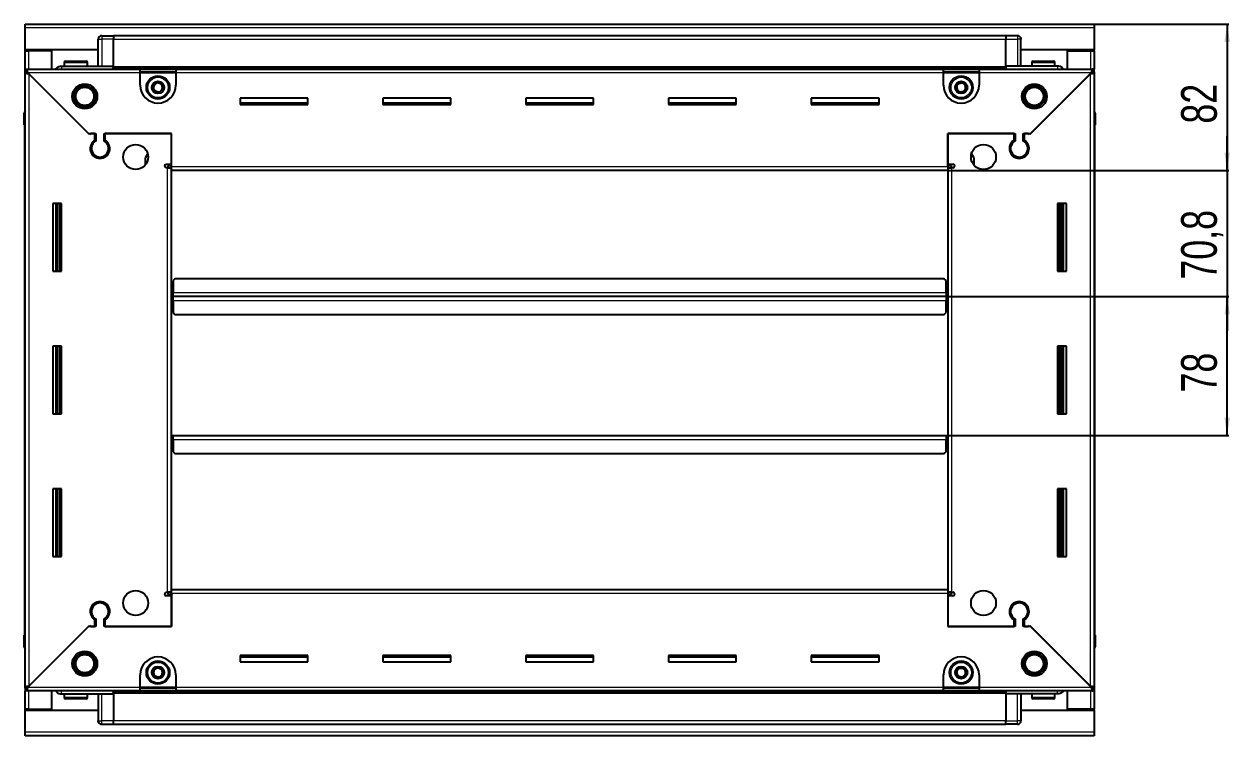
# Model space of a CAD drawing. Header units: millimetres. Extents: x 899 to 4126, y -416 to 1819.
# Drawn here: x 3451 to 4126, y 1294 to 1693 of the extents above; entities that cross this region are included whole.
import ezdxf

# ---------------------------------------------------------------- set-up
doc = ezdxf.new("R2010")
doc.units = ezdxf.units.MM
doc.layers.add('FORMAT', color=7, linetype='Continuous')
doc.styles.add('SLDTEXTSTYLE0', font='TXT', dxfattribs={"width": 0.75})
doc.dimstyles.new('SLDDIMSTYLE0', dxfattribs={"dimtxt": 20, "dimasz": 10, "dimexe": 0, "dimexo": 0.0625, "dimgap": 5, "dimtad": 2, "dimdec": 1, "dimrnd": 1e-09, "dimzin": 12, "dimdsep": 46, "dimtxsty": 'SLDTEXTSTYLE0', "dimsah": 1, "dimcen": 0.09, "dimadec": 0, "dimazin": 3, "dimtfac": 1, "dimtofl": 0, "dimtmove": 0, "dimatfit": 3, "dimfxl": 0, "dimfrac": 2, "dimtolj": 1, "dimtzin": 12, "dimarcsym": 0})
doc.dimstyles.new('SLDDIMSTYLE1', dxfattribs={"dimtxt": 20, "dimasz": 10, "dimexe": 0, "dimexo": 0.0625, "dimgap": 5, "dimtad": 2, "dimdec": 1, "dimrnd": 1e-09, "dimzin": 12, "dimdsep": 46, "dimtxsty": 'SLDTEXTSTYLE0', "dimsah": 1, "dimcen": 0.09, "dimadec": 0, "dimazin": 3, "dimtfac": 1, "dimtmove": 0, "dimatfit": 0, "dimfxl": 0, "dimfrac": 2, "dimtolj": 1, "dimtzin": 12, "dimarcsym": 0})

# ---------------------------------------------------------------- blocks, each defined once
blk = doc.blocks.new('_D_5')
at = {"layer": 'FORMAT'}
for p, q in [((4050.17, 1693.43), (4125.66, 1693.43)), ((4124.66, 1693.43), (4124.66, 1611.43)), ((3968.17, 1611.43), (4125.66, 1611.43))]:
    blk.add_line(p, q, dxfattribs=at)
for points in [[(4124.66, 1693.43), (4123.12, 1683.43), (4126.2, 1683.43)], [(4124.66, 1611.43), (4126.2, 1621.43), (4123.12, 1621.43)]]:
    blk.add_solid(points, dxfattribs=at)
at = {"layer": 'FORMAT', "insert": (4098.88, 1637.66), "char_height": 20, "attachment_point": 1, "rotation": 90, "style": 'SLDTEXTSTYLE0'}
blk.add_mtext('82', dxfattribs=at)
blk = doc.blocks.new('_D_6')
at = {"layer": 'FORMAT'}
for p, q in [((4124.66, 1611.43), (4124.66, 1630.66)), ((3968.17, 1611.43), (4125.66, 1611.43)), ((4124.66, 1611.43), (4124.66, 1540.68)), ((3967.17, 1540.68), (4125.66, 1540.68)), ((4124.66, 1540.68), (4124.66, 1521.45))]:
    blk.add_line(p, q, dxfattribs=at)
for points in [[(4124.66, 1611.43), (4126.2, 1621.43), (4123.12, 1621.43)], [(4124.66, 1540.68), (4123.12, 1530.68), (4126.2, 1530.68)]]:
    blk.add_solid(points, dxfattribs=at)
at = {"layer": 'FORMAT', "insert": (4098.88, 1550.2), "char_height": 20, "attachment_point": 1, "rotation": 90, "style": 'SLDTEXTSTYLE0'}
blk.add_mtext('70,8', dxfattribs=at)
blk = doc.blocks.new('_D_7')
at = {"layer": 'FORMAT'}
for p, q in [((3967.17, 1540.68), (4125.66, 1540.68)), ((4124.66, 1462.73), (4124.66, 1540.68)), ((3967.17, 1462.73), (4125.66, 1462.73))]:
    blk.add_line(p, q, dxfattribs=at)
for points in [[(4124.66, 1540.68), (4123.12, 1530.68), (4126.2, 1530.68)], [(4124.66, 1462.73), (4126.2, 1472.73), (4123.12, 1472.73)]]:
    blk.add_solid(points, dxfattribs=at)
at = {"layer": 'FORMAT', "insert": (4098.88, 1486.93), "char_height": 20, "attachment_point": 1, "rotation": 90, "style": 'SLDTEXTSTYLE0'}
blk.add_mtext('78', dxfattribs=at)

msp = doc.modelspace()

# ---------------------------------------------------------------- linework, layer by layer
at = {"color": 7, "linetype": 'Continuous', "lineweight": 25}
for p, q in [((3451.16, 1693.43), (4050.16, 1693.43)), ((3451.16, 1691.33), (3451.16, 1693.43)), ((3451.16, 1678.93), (3451.16, 1691.33)), ((4050.16, 1693.43), (4050.16, 1691.33)), ((4050.16, 1691.33), (4050.16, 1678.93)), ((3492.16, 1669.93), (3492.16, 1684.93)), ((3492.84, 1686.43), (3492.84, 1686.43)), ((3494.16, 1686.93), (3500.66, 1686.93)), ((3494.16, 1686.93), (3500.66, 1686.93)), ((3500.66, 1686.93), (3500.66, 1686.93)), ((3500.66, 1686.93), (3500.66, 1686.93)), ((3500.66, 1686.93), (3500.66, 1684.93)), ((4000.66, 1686.78), (3500.66, 1686.78)), ((3500.66, 1669.93), (3500.66, 1684.93)), ((4000.66, 1686.93), (4000.66, 1686.93)), ((4007.16, 1686.93), (4000.66, 1686.93)), ((4007.16, 1686.93), (4000.66, 1686.93)), ((4000.66, 1686.93), (4000.66, 1684.93)), ((4000.66, 1669.93), (4000.66, 1684.93)), ((4009.16, 1684.93), (4009.16, 1684.93)), ((4009.16, 1669.93), (4009.16, 1684.93)), ((3492.16, 1678.93), (3451.16, 1678.93)), ((3451.16, 1678.43), (3451.16, 1678.93)), ((3451.16, 1668.18), (3451.16, 1678.43)), ((3451.16, 1678.43), (3453.26, 1678.43)), ((3452.66, 1678.43), (3452.66, 1678.93)), ((3466.16, 1678.43), (3453.26, 1678.43)), ((3466.16, 1668.18), (3466.16, 1678.43)), ((4050.16, 1678.93), (4009.16, 1678.93)), ((4035.16, 1668.18), (4035.16, 1678.43)), ((4035.16, 1678.43), (4048.06, 1678.43)), ((4048.06, 1678.43), (4050.16, 1678.43)), ((4048.66, 1678.43), (4048.66, 1678.93)), ((4050.16, 1678.43), (4050.16, 1678.93)), ((4050.16, 1678.43), (4050.16, 1668.18)), ((3471.66, 1669.93), (3500.66, 1669.93)), ((3473.16, 1671.83), (3473.16, 1669.93)), ((3473.96, 1672.63), (3485.36, 1672.63)), ((3486.16, 1669.93), (3486.16, 1671.83)), ((3500.58, 1668.18), (3500.66, 1669.9)), ((3500.66, 1669.93), (3500.66, 1669.43)), ((3500.66, 1668.78), (4000.66, 1668.78)), ((4000.66, 1669.93), (4000.66, 1669.43)), ((4029.66, 1669.93), (4000.66, 1669.93)), ((4000.66, 1669.9), (4000.73, 1668.18)), ((4015.16, 1671.83), (4015.16, 1669.93)), ((4015.96, 1672.63), (4027.36, 1672.63)), ((4028.16, 1669.93), (4028.16, 1671.83)), ((3451.16, 1666.68), (3451.16, 1668.18)), ((3451.16, 1668.18), (3452.16, 1668.18)), ((3451.16, 1666.18), (3451.16, 1666.68)), ((3451.16, 1666.68), (3452.16, 1666.68)), ((3451.16, 1321.68), (3451.16, 1666.18)), ((3452.66, 1666.18), (3451.16, 1666.18)), ((3452.16, 1666.68), (3452.16, 1668.18)), ((3452.16, 1668.18), (3515.66, 1668.18)), ((3452.76, 1666.08), (3486.66, 1632.18)), ((3487.36, 1631.48), (3453.26, 1665.58)), ((3515.66, 1666.08), (3515.66, 1668.18)), ((3515.66, 1668.18), (3535.66, 1668.18)), ((3515.66, 1666.68), (3535.66, 1666.68)), ((3515.66, 1659.18), (3515.66, 1666.08)), ((3535.66, 1668.18), (3535.66, 1666.08)), ((3535.66, 1668.18), (3965.66, 1668.18)), ((3535.66, 1666.08), (3535.66, 1659.18)), ((3965.66, 1666.08), (3965.66, 1668.18)), ((3965.66, 1668.18), (3985.66, 1668.18)), ((3965.66, 1666.68), (3985.66, 1666.68)), ((3965.66, 1659.18), (3965.66, 1666.08)), ((3985.66, 1668.18), (4049.16, 1668.18)), ((3985.66, 1668.18), (3985.66, 1666.08)), ((3985.66, 1666.08), (3985.66, 1659.18)), ((4048.06, 1665.58), (4013.96, 1631.48)), ((4014.66, 1632.18), (4048.56, 1666.08)), ((4048.66, 1666.18), (4050.16, 1666.18)), ((4049.16, 1666.68), (4049.16, 1668.18)), ((4049.16, 1668.18), (4050.16, 1668.18)), ((4049.16, 1666.68), (4050.16, 1666.68)), ((4050.16, 1666.68), (4050.16, 1668.18)), ((4050.16, 1666.68), (4050.16, 1666.18)), ((4050.16, 1666.18), (4050.16, 1321.68)), ((3609.66, 1651.93), (3571.66, 1651.93)), ((3571.66, 1651.93), (3571.66, 1648.43)), ((3609.66, 1649.18), (3571.66, 1649.18)), ((3571.66, 1648.43), (3609.66, 1648.43)), ((3609.66, 1648.43), (3609.66, 1651.93)), ((3689.66, 1651.93), (3651.66, 1651.93)), ((3651.66, 1651.93), (3651.66, 1648.43)), ((3689.66, 1649.18), (3651.66, 1649.18)), ((3651.66, 1648.43), (3689.66, 1648.43)), ((3689.66, 1648.43), (3689.66, 1651.93)), ((3769.66, 1651.93), (3731.66, 1651.93)), ((3731.66, 1651.93), (3731.66, 1648.43)), ((3769.66, 1649.18), (3731.66, 1649.18)), ((3731.66, 1648.43), (3769.66, 1648.43)), ((3769.66, 1648.43), (3769.66, 1651.93)), ((3849.66, 1651.93), (3811.66, 1651.93)), ((3811.66, 1651.93), (3811.66, 1648.43)), ((3849.66, 1649.18), (3811.66, 1649.18)), ((3811.66, 1648.43), (3849.66, 1648.43)), ((3849.66, 1648.43), (3849.66, 1651.93)), ((3929.66, 1651.93), (3891.66, 1651.93)), ((3891.66, 1651.93), (3891.66, 1648.43)), ((3929.66, 1649.18), (3891.66, 1649.18)), ((3891.66, 1648.43), (3929.66, 1648.43)), ((3929.66, 1648.43), (3929.66, 1651.93)), ((3450.66, 1643.43), (3450.66, 1636.93)), ((3450.66, 1636.93), (3450.66, 1643.43)), ((4050.16, 1644.76), (4050.16, 1644.76)), ((4050.66, 1643.43), (4050.66, 1636.93)), ((4050.66, 1636.93), (4050.66, 1643.43)), ((3450.66, 1636.93), (3450.66, 1636.93)), ((3451.16, 1636.93), (3450.66, 1636.93)), ((3450.81, 1636.93), (3450.81, 1350.93)), ((4050.16, 1636.93), (4050.66, 1636.93)), ((4050.51, 1350.93), (4050.51, 1636.93)), ((4050.66, 1636.93), (4050.66, 1636.93)), ((4050.66, 1636.93), (4050.66, 1636.93)), ((3486.66, 1632.18), (3490.86, 1632.18)), ((3488.06, 1632.18), (3487.36, 1631.48)), ((3490.16, 1632.18), (3488.06, 1632.18)), ((3490.16, 1632.18), (3490.16, 1628.29)), ((3490.86, 1632.18), (3490.86, 1627.9)), ((3495.46, 1632.18), (3533.16, 1632.18)), ((3495.46, 1627.9), (3495.46, 1632.18)), ((3496.16, 1628.29), (3496.16, 1632.18)), ((3533.16, 1632.18), (3496.16, 1632.18)), ((3533.16, 1613.53), (3533.16, 1632.18)), ((3533.16, 1614.93), (3533.16, 1632.18)), ((3968.16, 1632.18), (4005.86, 1632.18)), ((3968.16, 1613.53), (3968.16, 1632.18)), ((3968.16, 1632.18), (3968.16, 1614.93)), ((4005.16, 1632.18), (3968.16, 1632.18)), ((4005.16, 1632.18), (4005.16, 1628.29)), ((4005.86, 1632.18), (4005.86, 1627.9)), ((4010.46, 1632.18), (4014.66, 1632.18)), ((4010.46, 1627.9), (4010.46, 1632.18)), ((4013.26, 1632.18), (4011.16, 1632.18)), ((4011.16, 1628.29), (4011.16, 1632.18)), ((4013.96, 1631.48), (4013.26, 1632.18)), ((3491.16, 1619.32), (3491.16, 1618.56)), ((3519.9, 1620.83), (3518.66, 1618.68)), ((3518.66, 1614.6), (3518.66, 1618.68)), ((3530.31, 1614.93), (3533.16, 1614.93)), ((3968.16, 1614.93), (3971.01, 1614.93)), ((3982.66, 1618.68), (3981.42, 1620.83)), ((3982.66, 1618.68), (3982.66, 1614.6)), ((4010.16, 1619.32), (4010.16, 1618.56)), ((3531.06, 1612.93), (3530.31, 1612.93)), ((3531.06, 1612.93), (3533.16, 1612.93)), ((3533.16, 1613.93), (3531.16, 1613.93)), ((3531.16, 1613.93), (3531.16, 1612.93)), ((3533.16, 1611.43), (3533.16, 1613.53)), ((3968.16, 1611.43), (3533.16, 1611.43)), ((3533.16, 1376.43), (3533.16, 1611.43)), ((3970.16, 1613.93), (3968.16, 1613.93)), ((3968.16, 1613.53), (3968.16, 1611.43)), ((3968.16, 1612.93), (3970.26, 1612.93)), ((3968.16, 1611.43), (3968.16, 1376.43)), ((3970.16, 1612.93), (3970.16, 1613.93)), ((3971.01, 1612.93), (3970.26, 1612.93)), ((3471.66, 1592.93), (3466.66, 1592.93)), ((3466.66, 1592.93), (3466.66, 1554.93)), ((3468.81, 1554.93), (3468.81, 1592.93)), ((3470.6, 1554.93), (3470.6, 1592.93)), ((3470.64, 1554.93), (3470.64, 1592.93)), ((3471.66, 1554.93), (3471.66, 1592.93)), ((4029.66, 1592.93), (4029.66, 1554.93)), ((4034.66, 1592.93), (4029.66, 1592.93)), ((4030.68, 1592.93), (4030.68, 1554.93)), ((4030.72, 1592.93), (4030.72, 1554.93)), ((4032.51, 1592.93), (4032.51, 1554.93)), ((4034.66, 1554.93), (4034.66, 1592.93)), ((3466.66, 1554.93), (3471.66, 1554.93)), ((4029.66, 1554.93), (4034.66, 1554.93)), ((3535.16, 1550.68), (3534.16, 1549.68)), ((3534.16, 1549.68), (3534.16, 1542.78)), ((3966.16, 1550.68), (3535.16, 1550.68)), ((3967.16, 1549.68), (3966.16, 1550.68)), ((3967.16, 1542.78), (3967.16, 1549.68)), ((3533.91, 1540.68), (3533.16, 1540.68)), ((3534.16, 1543.53), (3533.91, 1543.53)), ((3533.91, 1543.53), (3533.91, 1540.68)), ((3533.91, 1540.68), (3533.91, 1537.83)), ((3534.16, 1540.68), (3534.16, 1542.78)), ((3967.16, 1540.68), (3534.16, 1540.68)), ((3534.16, 1538.58), (3534.16, 1540.68)), ((3967.41, 1543.53), (3967.16, 1543.53)), ((3967.16, 1542.78), (3967.16, 1540.68)), ((3967.16, 1540.68), (3967.16, 1538.58)), ((3967.41, 1540.68), (3967.41, 1543.53)), ((3968.16, 1540.68), (3967.41, 1540.68)), ((3967.41, 1537.83), (3967.41, 1540.68)), ((3533.91, 1537.83), (3534.16, 1537.83)), ((3534.16, 1538.58), (3534.16, 1531.68)), ((3967.16, 1531.68), (3967.16, 1538.58)), ((3967.16, 1537.83), (3967.41, 1537.83)), ((3534.16, 1531.68), (3535.16, 1530.68)), ((3535.16, 1530.68), (3966.16, 1530.68)), ((3966.16, 1530.68), (3967.16, 1531.68)), ((3471.66, 1512.93), (3466.66, 1512.93)), ((3466.66, 1512.93), (3466.66, 1474.93)), ((3468.81, 1474.93), (3468.81, 1512.93)), ((3470.6, 1474.93), (3470.6, 1512.93)), ((3470.64, 1474.93), (3470.64, 1512.93)), ((3471.66, 1474.93), (3471.66, 1512.93)), ((4029.66, 1512.93), (4029.66, 1474.93)), ((4034.66, 1512.93), (4029.66, 1512.93)), ((4030.68, 1512.93), (4030.68, 1474.93)), ((4030.72, 1512.93), (4030.72, 1474.93)), ((4032.51, 1512.93), (4032.51, 1474.93)), ((4034.66, 1474.93), (4034.66, 1512.93)), ((3466.66, 1474.93), (3471.66, 1474.93)), ((4029.66, 1474.93), (4034.66, 1474.93)), ((3533.16, 1462.73), (3533.91, 1462.73)), ((3533.91, 1462.73), (3533.91, 1459.88)), ((3533.91, 1459.88), (3534.16, 1459.88)), ((3534.16, 1462.73), (3967.16, 1462.73)), ((3534.16, 1460.63), (3534.16, 1462.73)), ((3534.16, 1460.63), (3534.16, 1453.73)), ((3967.16, 1462.73), (3967.16, 1460.63)), ((3967.16, 1453.73), (3967.16, 1460.63)), ((3967.16, 1459.88), (3967.41, 1459.88)), ((3967.41, 1459.88), (3967.41, 1462.73)), ((3967.41, 1462.73), (3968.16, 1462.73)), ((3534.16, 1453.73), (3535.16, 1452.73)), ((3535.16, 1452.73), (3966.16, 1452.73)), ((3966.16, 1452.73), (3967.16, 1453.73)), ((3471.66, 1432.93), (3466.66, 1432.93)), ((3466.66, 1432.93), (3466.66, 1394.93)), ((3468.81, 1394.93), (3468.81, 1432.93)), ((3470.6, 1394.93), (3470.6, 1432.93)), ((3470.64, 1394.93), (3470.64, 1432.93)), ((3471.66, 1394.93), (3471.66, 1432.93)), ((4029.66, 1432.93), (4029.66, 1394.93)), ((4034.66, 1432.93), (4029.66, 1432.93)), ((4030.68, 1432.93), (4030.68, 1394.93)), ((4030.72, 1432.93), (4030.72, 1394.93)), ((4032.51, 1432.93), (4032.51, 1394.93)), ((4034.66, 1394.93), (4034.66, 1432.93)), ((3466.66, 1394.93), (3471.66, 1394.93)), ((4029.66, 1394.93), (4034.66, 1394.93)), ((3530.31, 1374.93), (3531.06, 1374.93)), ((3533.16, 1372.93), (3530.31, 1372.93)), ((3533.16, 1374.93), (3531.06, 1374.93)), ((3531.16, 1374.93), (3531.16, 1373.93)), ((3531.16, 1373.93), (3533.16, 1373.93)), ((3533.16, 1374.33), (3533.16, 1376.43)), ((3533.16, 1376.43), (3968.16, 1376.43)), ((3533.16, 1374.33), (3533.16, 1355.68)), ((3533.16, 1355.68), (3533.16, 1372.93)), ((3968.16, 1376.43), (3968.16, 1374.33)), ((3970.26, 1374.93), (3968.16, 1374.93)), ((3968.16, 1374.33), (3968.16, 1355.68)), ((3968.16, 1373.93), (3970.16, 1373.93)), ((3968.16, 1372.93), (3968.16, 1355.68)), ((3971.01, 1372.93), (3968.16, 1372.93)), ((3970.16, 1373.93), (3970.16, 1374.93)), ((3970.26, 1374.93), (3971.01, 1374.93)), ((3491.16, 1369.31), (3491.16, 1368.55)), ((4010.16, 1369.31), (4010.16, 1368.55)), ((3490.16, 1359.57), (3490.16, 1355.68)), ((3490.86, 1359.97), (3490.86, 1355.68)), ((3495.46, 1355.68), (3495.46, 1359.97)), ((3496.16, 1355.68), (3496.16, 1359.57)), ((4005.16, 1359.57), (4005.16, 1355.68)), ((4005.86, 1359.97), (4005.86, 1355.68)), ((4010.46, 1355.68), (4010.46, 1359.97)), ((4011.16, 1355.68), (4011.16, 1359.57)), ((3486.66, 1355.68), (3452.76, 1321.78)), ((3453.26, 1322.28), (3487.36, 1356.38)), ((3490.86, 1355.68), (3486.66, 1355.68)), ((3487.36, 1356.38), (3488.06, 1355.68)), ((3488.06, 1355.68), (3490.16, 1355.68)), ((3533.16, 1355.68), (3495.46, 1355.68)), ((3496.16, 1355.68), (3533.16, 1355.68)), ((4005.86, 1355.68), (3968.16, 1355.68)), ((3968.16, 1355.68), (4005.16, 1355.68)), ((4014.66, 1355.68), (4010.46, 1355.68)), ((4011.16, 1355.68), (4013.26, 1355.68)), ((4013.26, 1355.68), (4013.96, 1356.38)), ((4013.96, 1356.38), (4048.06, 1322.28)), ((4048.56, 1321.78), (4014.66, 1355.68)), ((3450.66, 1344.43), (3450.66, 1350.93)), ((3450.66, 1350.93), (3450.66, 1350.93)), ((3450.66, 1350.93), (3450.66, 1350.93)), ((3450.66, 1350.93), (3450.66, 1344.43)), ((3451.16, 1350.93), (3450.66, 1350.93)), ((4050.16, 1350.93), (4050.66, 1350.93)), ((4050.66, 1350.93), (4050.66, 1350.93)), ((4050.66, 1344.43), (4050.66, 1350.93)), ((4050.66, 1350.93), (4050.66, 1344.43)), ((3451.16, 1343.11), (3451.16, 1343.11)), ((3609.66, 1339.43), (3571.66, 1339.43)), ((3571.66, 1339.43), (3571.66, 1335.93)), ((3571.66, 1338.68), (3609.66, 1338.68)), ((3609.66, 1335.93), (3609.66, 1339.43)), ((3689.66, 1339.43), (3651.66, 1339.43)), ((3651.66, 1339.43), (3651.66, 1335.93)), ((3651.66, 1338.68), (3689.66, 1338.68)), ((3689.66, 1335.93), (3689.66, 1339.43)), ((3769.66, 1339.43), (3731.66, 1339.43)), ((3731.66, 1339.43), (3731.66, 1335.93)), ((3731.66, 1338.68), (3769.66, 1338.68)), ((3769.66, 1335.93), (3769.66, 1339.43)), ((3849.66, 1339.43), (3811.66, 1339.43)), ((3811.66, 1339.43), (3811.66, 1335.93)), ((3811.66, 1338.68), (3849.66, 1338.68)), ((3849.66, 1335.93), (3849.66, 1339.43)), ((3929.66, 1339.43), (3891.66, 1339.43)), ((3891.66, 1339.43), (3891.66, 1335.93)), ((3891.66, 1338.68), (3929.66, 1338.68)), ((3929.66, 1335.93), (3929.66, 1339.43)), ((3571.66, 1335.93), (3609.66, 1335.93)), ((3651.66, 1335.93), (3689.66, 1335.93)), ((3731.66, 1335.93), (3769.66, 1335.93)), ((3811.66, 1335.93), (3849.66, 1335.93)), ((3891.66, 1335.93), (3929.66, 1335.93)), ((3515.66, 1321.78), (3515.66, 1328.68)), ((3535.66, 1328.68), (3535.66, 1321.78)), ((3965.66, 1321.78), (3965.66, 1328.68)), ((3985.66, 1328.68), (3985.66, 1321.78)), ((3451.16, 1321.18), (3451.16, 1321.68)), ((3452.66, 1321.68), (3451.16, 1321.68)), ((3451.16, 1321.18), (3451.16, 1319.68)), ((3452.16, 1321.18), (3451.16, 1321.18)), ((3451.16, 1309.43), (3451.16, 1319.68)), ((3452.16, 1319.68), (3451.16, 1319.68)), ((3452.16, 1321.18), (3452.16, 1319.68)), ((3515.66, 1319.68), (3452.16, 1319.68)), ((3466.16, 1309.43), (3466.16, 1319.68)), ((3471.66, 1317.93), (3500.66, 1317.93)), ((3473.16, 1317.93), (3473.16, 1316.03)), ((3486.16, 1316.03), (3486.16, 1317.93)), ((3492.16, 1317.93), (3492.16, 1302.93)), ((3500.66, 1317.97), (3500.58, 1319.68)), ((4000.66, 1319.08), (3500.66, 1319.08)), ((3500.66, 1317.93), (3500.66, 1318.43)), ((3500.66, 1317.93), (3500.66, 1302.93)), ((3515.66, 1319.68), (3515.66, 1321.78)), ((3535.66, 1321.18), (3515.66, 1321.18)), ((3535.66, 1319.68), (3515.66, 1319.68)), ((3535.66, 1321.78), (3535.66, 1319.68)), ((3965.66, 1319.68), (3535.66, 1319.68)), ((3965.66, 1319.68), (3965.66, 1321.78)), ((3985.66, 1321.18), (3965.66, 1321.18)), ((3985.66, 1319.68), (3965.66, 1319.68)), ((3985.66, 1321.78), (3985.66, 1319.68)), ((4049.16, 1319.68), (3985.66, 1319.68)), ((4000.73, 1319.68), (4000.66, 1317.97)), ((4000.66, 1317.93), (4000.66, 1318.43)), ((4029.66, 1317.93), (4000.66, 1317.93)), ((4000.66, 1317.93), (4000.66, 1302.93)), ((4009.16, 1317.93), (4009.16, 1302.93)), ((4015.16, 1317.93), (4015.16, 1316.03)), ((4028.16, 1316.03), (4028.16, 1317.93)), ((4035.16, 1309.43), (4035.16, 1319.68)), ((4048.66, 1321.68), (4050.16, 1321.68)), ((4049.16, 1321.18), (4049.16, 1319.68)), ((4050.16, 1321.18), (4049.16, 1321.18)), ((4050.16, 1319.68), (4049.16, 1319.68)), ((4050.16, 1321.68), (4050.16, 1321.18)), ((4050.16, 1321.18), (4050.16, 1319.68)), ((4050.16, 1319.68), (4050.16, 1309.43)), ((3477.73, 1315.23), (3473.96, 1315.23)), ((3485.36, 1315.23), (3477.73, 1315.23)), ((4022.95, 1315.23), (4015.96, 1315.23)), ((4027.36, 1315.23), (4022.95, 1315.23)), ((3453.26, 1309.43), (3451.16, 1309.43)), ((3451.16, 1308.93), (3451.16, 1309.43)), ((3451.16, 1296.53), (3451.16, 1308.93)), ((3451.16, 1308.93), (3492.16, 1308.93)), ((3452.66, 1308.93), (3452.66, 1309.43)), ((3453.26, 1309.43), (3466.16, 1309.43)), ((4009.16, 1308.93), (4050.16, 1308.93)), ((4048.06, 1309.43), (4035.16, 1309.43)), ((4050.16, 1309.43), (4048.06, 1309.43)), ((4048.66, 1308.93), (4048.66, 1309.43)), ((4050.16, 1308.93), (4050.16, 1309.43)), ((4050.16, 1308.93), (4050.16, 1296.53)), ((3492.16, 1302.93), (3492.16, 1302.93)), ((3494.16, 1300.93), (3500.66, 1300.93)), ((3494.16, 1300.93), (3500.66, 1300.93)), ((3500.66, 1300.93), (3500.66, 1302.93)), ((3500.66, 1301.08), (4000.66, 1301.08)), ((3500.66, 1300.93), (3500.66, 1300.93)), ((4000.66, 1300.93), (4000.66, 1302.93)), ((4000.66, 1300.93), (4000.66, 1300.93)), ((4007.16, 1300.93), (4000.66, 1300.93)), ((4000.66, 1300.93), (4000.66, 1300.93)), ((4007.16, 1300.93), (4000.66, 1300.93)), ((4008.48, 1301.43), (4008.48, 1301.43)), ((3451.16, 1294.43), (3451.16, 1296.53)), ((4050.16, 1294.43), (3451.16, 1294.43)), ((4050.16, 1296.53), (4050.16, 1294.43))]:
    msp.add_line(p, q, dxfattribs=at)
at = {"color": 8, "linetype": 'Continuous', "lineweight": 18}
for p, q in [((4050.16, 1691.33), (3451.16, 1691.33)), ((3492.16, 1684.93), (3494.16, 1684.93)), ((3494.16, 1686.93), (3494.16, 1684.93)), ((3494.16, 1684.93), (3494.16, 1669.93)), ((3500.66, 1684.93), (3494.16, 1684.93)), ((4000.66, 1684.78), (3500.66, 1684.78)), ((4000.66, 1684.93), (4007.16, 1684.93)), ((4007.16, 1686.93), (4007.16, 1684.93)), ((4007.16, 1684.93), (4007.16, 1669.93)), ((4009.16, 1684.93), (4007.16, 1684.93)), ((3453.26, 1678.43), (3453.26, 1678.93)), ((3453.26, 1668.18), (3453.26, 1678.43)), ((4048.06, 1678.93), (4048.06, 1678.43)), ((4048.06, 1678.43), (4048.06, 1668.18)), ((3473.16, 1671.83), (3486.16, 1671.83)), ((4000.66, 1669.43), (3500.66, 1669.43)), ((4015.16, 1671.83), (4028.16, 1671.83)), ((3515.66, 1666.08), (3452.76, 1666.08)), ((3453.26, 1665.58), (3453.26, 1322.28)), ((4000.66, 1668.2), (3500.66, 1668.2)), ((3515.66, 1666.08), (3535.66, 1666.08)), ((3965.66, 1666.08), (3535.66, 1666.08)), ((3965.66, 1666.08), (3985.66, 1666.08)), ((4048.56, 1666.08), (3985.66, 1666.08)), ((4048.06, 1322.28), (4048.06, 1665.58)), ((3451.16, 1643.43), (3450.66, 1643.43)), ((4050.16, 1643.43), (4050.66, 1643.43)), ((3531.06, 1374.93), (3531.06, 1612.93)), ((3533.16, 1613.53), (3968.16, 1613.53)), ((3970.26, 1612.93), (3970.26, 1374.93)), ((3468.16, 1592.93), (3468.16, 1554.93)), ((3469.39, 1592.93), (3469.39, 1554.93)), ((4031.92, 1554.93), (4031.92, 1592.93)), ((4033.16, 1554.93), (4033.16, 1592.93)), ((3967.16, 1542.78), (3534.16, 1542.78)), ((3534.16, 1538.58), (3967.16, 1538.58)), ((3468.16, 1512.93), (3468.16, 1474.93)), ((3469.39, 1512.93), (3469.39, 1474.93)), ((4031.92, 1474.93), (4031.92, 1512.93)), ((4033.16, 1474.93), (4033.16, 1512.93)), ((3534.16, 1460.63), (3967.16, 1460.63)), ((3468.16, 1432.93), (3468.16, 1394.93)), ((3469.39, 1432.93), (3469.39, 1394.93)), ((4031.92, 1394.93), (4031.92, 1432.93)), ((4033.16, 1394.93), (4033.16, 1432.93)), ((3968.16, 1374.33), (3533.16, 1374.33)), ((3451.16, 1344.43), (3450.66, 1344.43)), ((4050.16, 1344.43), (4050.66, 1344.43)), ((3452.76, 1321.78), (3515.66, 1321.78)), ((3453.26, 1309.43), (3453.26, 1319.68)), ((3494.16, 1302.93), (3494.16, 1317.93)), ((3500.66, 1319.67), (4000.66, 1319.67)), ((3500.66, 1318.43), (4000.66, 1318.43)), ((3535.66, 1321.78), (3515.66, 1321.78)), ((3535.66, 1321.78), (3965.66, 1321.78)), ((3985.66, 1321.78), (3965.66, 1321.78)), ((3985.66, 1321.78), (4048.56, 1321.78)), ((4007.16, 1302.93), (4007.16, 1317.93)), ((4048.06, 1319.68), (4048.06, 1309.43)), ((3477.46, 1316.03), (3473.16, 1316.03)), ((3486.16, 1316.03), (3477.46, 1316.03)), ((4023.13, 1316.03), (4015.16, 1316.03)), ((4028.16, 1316.03), (4023.13, 1316.03)), ((3453.26, 1308.93), (3453.26, 1309.43)), ((4048.06, 1309.43), (4048.06, 1308.93)), ((3492.16, 1302.93), (3494.16, 1302.93)), ((3500.66, 1302.93), (3494.16, 1302.93)), ((3494.16, 1300.93), (3494.16, 1302.93)), ((3500.66, 1303.08), (4000.66, 1303.08)), ((4000.66, 1302.93), (4007.16, 1302.93)), ((4009.16, 1302.93), (4007.16, 1302.93)), ((4007.16, 1300.93), (4007.16, 1302.93)), ((4050.16, 1296.53), (3451.16, 1296.53))]:
    msp.add_line(p, q, dxfattribs=at)
at = {"color": 7, "linetype": 'Continuous', "lineweight": 25, "flags": 128}
for points in [[(4009.01, 1685.69), (4009.12, 1685.32), (4009.16, 1684.93)], [(3492.31, 1302.18), (3492.2, 1302.54), (3492.16, 1302.93)]]:
    msp.add_lwpolyline(points, dxfattribs=at)
at = {"color": 7, "linetype": 'Continuous', "lineweight": 25}
for centre, radius in [((3525.66, 1657.93), 6.5), ((3975.66, 1657.93), 6.5), ((3484.66, 1652.93), 7), ((3484.66, 1652.93), 6.03), ((3484.66, 1652.93), 5.1), ((3525.66, 1657.93), 3.46), ((3975.66, 1657.93), 3.46), ((4016.66, 1652.93), 7), ((4016.66, 1652.93), 6.03), ((4016.66, 1652.93), 5.1), ((3513.16, 1618.93), 7), ((3988.16, 1618.93), 7), ((3513.16, 1368.93), 7), ((3988.16, 1368.93), 7), ((3484.66, 1334.93), 7), ((3484.66, 1334.93), 6.03), ((3484.66, 1334.93), 5.1), ((4016.66, 1334.93), 7), ((4016.66, 1334.93), 6.03), ((4016.66, 1334.93), 5.1), ((3525.66, 1329.93), 6.5), ((3525.66, 1329.93), 3.46), ((3975.66, 1329.93), 6.5), ((3975.66, 1329.93), 3.46)]:
    msp.add_circle(centre, radius, dxfattribs=at)
at = {"color": 8, "linetype": 'Continuous', "lineweight": 18}
for centre in [(3525.66, 1657.93), (3975.66, 1657.93), (3525.66, 1329.93), (3975.66, 1329.93)]:
    msp.add_circle(centre, 5.7, dxfattribs=at)
at = {"color": 7, "linetype": 'Continuous', "lineweight": 25}
for centre, radius, start, end in [((3494.16, 1684.93), 2, 90, 180), ((4007.16, 1684.93), 2, 0, 90), ((3473.96, 1671.83), 0.8, 90, 180), ((3485.36, 1671.83), 0.8, 0, 90), ((3491.96, 1670.13), 0.2, 270, 0), ((4009.36, 1670.13), 0.2, 180, 270), ((4015.96, 1671.83), 0.8, 90, 180), ((4027.36, 1671.83), 0.8, 0, 90), ((3525.66, 1659.18), 10, 180, 270), ((3525.66, 1657.93), 2.5, 134.01559, 194.01559), ((3525.66, 1657.93), 2.5, 194.01559, 254.01559), ((3525.66, 1657.93), 2.5, 74.01559, 134.01559), ((3525.66, 1657.93), 2.5, 254.01559, 314.01559), ((3525.66, 1659.18), 10, 270, 0), ((3525.66, 1657.93), 2.5, 14.01559, 74.01559), ((3525.66, 1657.93), 2.5, 314.01559, 14.01559), ((3975.66, 1659.18), 10, 180, 270), ((3975.66, 1657.93), 2.5, 160.11158, 220.11158), ((3975.66, 1657.93), 2.5, 100.11158, 160.11158), ((3975.66, 1657.93), 2.5, 220.11158, 280.11158), ((3975.66, 1657.93), 2.5, 40.11158, 100.11158), ((3975.66, 1659.18), 10, 270, 0), ((3975.66, 1657.93), 2.5, 280.11158, 340.11158), ((3975.66, 1657.93), 2.5, 340.11158, 40.11158), ((3452.66, 1643.43), 2, 138.59038, 180), ((4048.66, 1643.43), 2, 0, 41.40962), ((3493.16, 1623.68), 5.5, 123.05573, 56.94427), ((4008.16, 1623.68), 5.5, 123.05573, 56.94427), ((3493.16, 1623.68), 4.8, 118.63099, 61.36901), ((4008.16, 1623.68), 4.8, 118.63099, 61.36901), ((3530.31, 1613.93), 1, 90, 270), ((3971.01, 1613.93), 1, 270, 90), ((3530.31, 1373.93), 1, 90, 270), ((3971.01, 1373.93), 1, 270, 90), ((3493.16, 1364.18), 5.5, 303.05573, 236.94427), ((3493.16, 1364.18), 4.8, 298.63099, 241.36901), ((4008.16, 1364.18), 5.5, 303.05573, 236.94427), ((4008.16, 1364.18), 4.8, 298.63099, 241.36901), ((3452.66, 1344.43), 2, 180, 198.58003), ((3452.66, 1344.43), 2, 180, 221.39416), ((4048.66, 1344.43), 2, 318.59038, 0), ((3452.66, 1344.43), 2, 213.94202, 221.40962), ((3525.66, 1328.68), 10, 90, 180), ((3525.66, 1328.68), 10, 0, 90), ((3975.66, 1328.68), 10, 90, 180), ((3975.66, 1328.68), 10, 0, 90), ((3525.66, 1329.93), 2.5, 127.47401, 187.47401), ((3525.66, 1329.93), 2.5, 67.47401, 127.47401), ((3525.66, 1329.93), 2.5, 7.47401, 67.47401), ((3975.66, 1329.93), 2.5, 147.04236, 207.04236), ((3975.66, 1329.93), 2.5, 87.04236, 147.04236), ((3975.66, 1329.93), 2.5, 27.04236, 87.04236), ((3975.66, 1329.93), 2.5, 327.04236, 27.04236), ((3525.66, 1329.93), 2.5, 187.47401, 247.47401), ((3525.66, 1329.93), 2.5, 247.47401, 307.47401), ((3525.66, 1329.93), 2.5, 307.47401, 7.47401), ((3975.66, 1329.93), 2.5, 207.04236, 267.04236), ((3975.66, 1329.93), 2.5, 267.04236, 327.04236), ((3491.96, 1317.73), 0.2, 0, 90), ((4009.36, 1317.73), 0.2, 90, 180), ((3473.96, 1316.03), 0.8, 180, 270), ((3485.36, 1316.03), 0.8, 270, 360), ((4015.96, 1316.03), 0.8, 180, 270), ((4027.36, 1316.03), 0.8, 270, 360), ((3494.16, 1302.93), 2, 180, 270), ((4007.16, 1302.93), 2, 270, 0)]:
    msp.add_arc(centre, radius, start, end, dxfattribs=at)
for points, knots in [([(3468.44, 1668.18), (3468.56, 1668.38), (3468.95, 1669.03), (3470.11, 1669.74), (3471.14, 1669.87), (3471.66, 1669.93)], [0, 0, 0, 0, 0.18225, 0.591125, 1, 1, 1, 1]), ([(3500.66, 1669.93), (3500.66, 1669.9), (3500.66, 1669.82), (3500.66, 1669.2), (3500.66, 1668.62), (3500.66, 1668.23), (3500.66, 1668.2)], [0, 0, 0, 0, 0.324279, 0.648558, 0.972836, 1, 1, 1, 1]), ([(4000.66, 1669.93), (4000.66, 1669.9), (4000.66, 1669.82), (4000.66, 1669.2), (4000.66, 1668.62), (4000.66, 1668.23), (4000.66, 1668.2)], [0, 0, 0, 0, 0.3242788, 0.6485576, 0.9728365, 1, 1, 1, 1]), ([(4032.87, 1668.18), (4032.75, 1668.38), (4032.37, 1669.03), (4031.21, 1669.74), (4030.18, 1669.87), (4029.66, 1669.93)], [0, 0, 0, 0, 0.18225, 0.591125, 1, 1, 1, 1]), ([(3451.16, 1666.18), (3451.19, 1666.14), (3451.24, 1666.05), (3451.63, 1665.91), (3452.19, 1665.78), (3452.77, 1665.67), (3453.13, 1665.61), (3453.26, 1665.58)], [0, 0, 0, 0, 0.230255, 0.448522, 0.666786, 0.88505, 1, 1, 1, 1]), ([(3452.76, 1666.08), (3452.71, 1666.34), (3452.62, 1666.83), (3452.49, 1667.47), (3452.36, 1667.94), (3452.25, 1668.16), (3452.18, 1668.18), (3452.16, 1668.18)], [0, 0, 0, 0, 0.230255, 0.448522, 0.666786, 0.88505, 1, 1, 1, 1]), ([(4048.06, 1665.58), (4048.31, 1665.63), (4048.81, 1665.72), (4049.45, 1665.85), (4049.91, 1665.98), (4050.13, 1666.09), (4050.15, 1666.16), (4050.16, 1666.18)], [0, 0, 0, 0, 0.230255, 0.448522, 0.666786, 0.88505, 1, 1, 1, 1]), ([(4049.16, 1668.18), (4049.11, 1668.16), (4049.02, 1668.11), (4048.89, 1667.71), (4048.76, 1667.15), (4048.65, 1666.57), (4048.58, 1666.21), (4048.56, 1666.08)], [0, 0, 0, 0, 0.230255, 0.448522, 0.666786, 0.88505, 1, 1, 1, 1]), ([(3522.88, 1658.73), (3523.25, 1659.09), (3523.95, 1659.76), (3524.64, 1660.42), (3524.96, 1660.73)], [0, 0, 0, 0, 0.534686, 1, 1, 1, 1]), ([(3523.58, 1655.93), (3523.5, 1656.26), (3523.3, 1657.06), (3523.06, 1658.03), (3522.91, 1658.61), (3522.88, 1658.73)], [0, 0, 0, 0, 0.362901, 0.866875, 1, 1, 1, 1]), ([(3526.36, 1655.13), (3525.86, 1655.28), (3524.94, 1655.54), (3524.01, 1655.81), (3523.58, 1655.93)], [0, 0, 0, 0, 0.5346859, 1, 1, 1, 1]), ([(3524.96, 1660.73), (3525.46, 1660.59), (3526.38, 1660.33), (3527.31, 1660.06), (3527.74, 1659.94)], [0, 0, 0, 0, 0.534686, 1, 1, 1, 1]), ([(3528.43, 1657.14), (3528.06, 1656.78), (3527.37, 1656.11), (3526.68, 1655.44), (3526.36, 1655.13)], [0, 0, 0, 0, 0.5346859, 1, 1, 1, 1]), ([(3527.74, 1659.94), (3527.77, 1659.82), (3527.91, 1659.24), (3528.15, 1658.27), (3528.35, 1657.47), (3528.43, 1657.14)], [0, 0, 0, 0, 0.133125, 0.637099, 1, 1, 1, 1]), ([(3972.82, 1657.43), (3972.86, 1657.54), (3973.06, 1658.11), (3973.4, 1659.04), (3973.68, 1659.82), (3973.8, 1660.14)], [0, 0, 0, 0, 0.133125, 0.637099, 1, 1, 1, 1]), ([(3974.68, 1655.22), (3974.34, 1655.61), (3973.72, 1656.35), (3973.1, 1657.09), (3972.82, 1657.43)], [0, 0, 0, 0, 0.534686, 1, 1, 1, 1]), ([(3973.8, 1660.14), (3974.31, 1660.23), (3975.26, 1660.4), (3976.2, 1660.57), (3976.64, 1660.65)], [0, 0, 0, 0, 0.534686, 1, 1, 1, 1]), ([(3977.52, 1655.73), (3977.01, 1655.64), (3976.06, 1655.47), (3975.12, 1655.3), (3974.68, 1655.22)], [0, 0, 0, 0, 0.534686, 1, 1, 1, 1]), ([(3976.64, 1660.65), (3976.97, 1660.25), (3977.59, 1659.52), (3978.21, 1658.78), (3978.5, 1658.44)], [0, 0, 0, 0, 0.534686, 1, 1, 1, 1]), ([(3978.5, 1658.44), (3978.38, 1658.12), (3978.1, 1657.34), (3977.77, 1656.41), (3977.56, 1655.84), (3977.52, 1655.73)], [0, 0, 0, 0, 0.362901, 0.866875, 1, 1, 1, 1]), ([(3522.99, 1331.04), (3523.09, 1331.12), (3523.57, 1331.48), (3524.36, 1332.09), (3525.01, 1332.59), (3525.28, 1332.8)], [0, 0, 0, 0, 0.133125, 0.637099, 1, 1, 1, 1]), ([(3523.37, 1328.18), (3523.3, 1328.69), (3523.18, 1329.65), (3523.05, 1330.6), (3522.99, 1331.04)], [0, 0, 0, 0, 0.534686, 1, 1, 1, 1]), ([(3525.28, 1332.8), (3525.76, 1332.6), (3526.65, 1332.23), (3527.54, 1331.86), (3527.95, 1331.69)], [0, 0, 0, 0, 0.534686, 1, 1, 1, 1]), ([(3527.95, 1331.69), (3528.02, 1331.18), (3528.14, 1330.22), (3528.27, 1329.27), (3528.33, 1328.83)], [0, 0, 0, 0, 0.534686, 1, 1, 1, 1]), ([(3972.78, 1330.08), (3973.06, 1330.52), (3973.58, 1331.33), (3974.1, 1332.13), (3974.35, 1332.51)], [0, 0, 0, 0, 0.534686, 1, 1, 1, 1]), ([(3974.35, 1332.51), (3974.47, 1332.5), (3975.07, 1332.47), (3976.06, 1332.42), (3976.89, 1332.37), (3977.23, 1332.36)], [0, 0, 0, 0, 0.1331247, 0.6370994, 1, 1, 1, 1]), ([(3977.23, 1332.36), (3977.46, 1331.9), (3977.9, 1331.04), (3978.34, 1330.18), (3978.54, 1329.79)], [0, 0, 0, 0, 0.5346859, 1, 1, 1, 1]), ([(3526.03, 1327.07), (3525.56, 1327.27), (3524.67, 1327.64), (3523.78, 1328.01), (3523.37, 1328.18)], [0, 0, 0, 0, 0.534686, 1, 1, 1, 1]), ([(3528.33, 1328.83), (3528.05, 1328.62), (3527.4, 1328.12), (3526.61, 1327.51), (3526.13, 1327.15), (3526.03, 1327.07)], [0, 0, 0, 0, 0.362901, 0.866875, 1, 1, 1, 1]), ([(3974.09, 1327.51), (3973.85, 1327.97), (3973.42, 1328.83), (3972.98, 1329.69), (3972.78, 1330.08)], [0, 0, 0, 0, 0.534686, 1, 1, 1, 1]), ([(3976.97, 1327.36), (3976.63, 1327.38), (3975.81, 1327.42), (3974.81, 1327.47), (3974.21, 1327.51), (3974.09, 1327.51)], [0, 0, 0, 0, 0.362901, 0.866875, 1, 1, 1, 1]), ([(3978.54, 1329.79), (3978.26, 1329.35), (3977.74, 1328.54), (3977.21, 1327.74), (3976.97, 1327.36)], [0, 0, 0, 0, 0.534686, 1, 1, 1, 1]), ([(3453.26, 1322.28), (3453.01, 1322.24), (3452.51, 1322.15), (3451.87, 1322.01), (3451.41, 1321.88), (3451.19, 1321.77), (3451.17, 1321.71), (3451.16, 1321.68)], [0, 0, 0, 0, 0.230255, 0.448522, 0.666786, 0.88505, 1, 1, 1, 1]), ([(3452.16, 1319.68), (3452.21, 1319.71), (3452.29, 1319.76), (3452.43, 1320.16), (3452.56, 1320.71), (3452.67, 1321.29), (3452.74, 1321.66), (3452.76, 1321.78)], [0, 0, 0, 0, 0.230255, 0.448522, 0.666786, 0.88505, 1, 1, 1, 1]), ([(3468.44, 1319.68), (3468.56, 1319.48), (3468.95, 1318.83), (3470.11, 1318.13), (3471.14, 1318), (3471.66, 1317.93)], [0, 0, 0, 0, 0.18225, 0.591125, 1, 1, 1, 1]), ([(3500.66, 1317.93), (3500.66, 1317.97), (3500.66, 1318.05), (3500.66, 1318.67), (3500.66, 1319.23), (3500.66, 1319.6), (3500.66, 1319.61)], [0, 0, 0, 0, 0.330267, 0.660534, 0.990802, 1, 1, 1, 1]), ([(4000.66, 1317.93), (4000.66, 1317.97), (4000.66, 1318.05), (4000.66, 1318.67), (4000.66, 1319.23), (4000.66, 1319.6), (4000.66, 1319.61)], [0, 0, 0, 0, 0.3302672, 0.6605344, 0.9908016, 1, 1, 1, 1]), ([(4032.87, 1319.68), (4032.75, 1319.48), (4032.37, 1318.83), (4031.21, 1318.13), (4030.18, 1318), (4029.66, 1317.93)], [0, 0, 0, 0, 0.18225, 0.591125, 1, 1, 1, 1]), ([(4050.16, 1321.68), (4050.13, 1321.73), (4050.08, 1321.82), (4049.69, 1321.95), (4049.13, 1322.08), (4048.55, 1322.19), (4048.18, 1322.26), (4048.06, 1322.28)], [0, 0, 0, 0, 0.2302553, 0.4485219, 0.6667858, 0.8850496, 1, 1, 1, 1]), ([(4048.56, 1321.78), (4048.61, 1321.53), (4048.69, 1321.04), (4048.83, 1320.4), (4048.96, 1319.93), (4049.07, 1319.71), (4049.14, 1319.69), (4049.16, 1319.68)], [0, 0, 0, 0, 0.230255, 0.448522, 0.666786, 0.88505, 1, 1, 1, 1])]:
    msp.add_open_spline(points, degree=3, knots=knots, dxfattribs=at)
at = {"color": 8, "linetype": 'Continuous', "lineweight": 18}
for points in [[(3471.66, 1669.93), (3471.66, 1669.89), (3471.66, 1669.81), (3471.66, 1669.38), (3471.66, 1668.92), (3471.66, 1668.51), (3471.66, 1668.24), (3471.66, 1668.18)], [(4029.66, 1669.93), (4029.66, 1669.89), (4029.66, 1669.81), (4029.66, 1669.38), (4029.66, 1668.92), (4029.66, 1668.51), (4029.66, 1668.24), (4029.66, 1668.18)], [(3471.66, 1317.93), (3471.66, 1317.98), (3471.66, 1318.05), (3471.66, 1318.49), (3471.66, 1318.94), (3471.66, 1319.36), (3471.66, 1319.63), (3471.66, 1319.68)], [(4029.66, 1317.93), (4029.66, 1317.98), (4029.66, 1318.05), (4029.66, 1318.49), (4029.66, 1318.94), (4029.66, 1319.36), (4029.66, 1319.63), (4029.66, 1319.68)]]:
    msp.add_open_spline(points, degree=3, knots=[0, 0, 0, 0, 0.359753, 0.553414, 0.751185, 0.948956, 1, 1, 1, 1], dxfattribs=at)
at = {"color": 7, "linetype": 'Continuous', "lineweight": 25}
for points in [[(3452.76, 1666.08), (3452.71, 1666.16), (3452.61, 1666.32), (3452.46, 1666.52), (3452.31, 1666.66), (3452.21, 1666.67), (3452.16, 1666.68)], [(3452.66, 1666.18), (3452.67, 1666.13), (3452.69, 1666.03), (3452.82, 1665.88), (3453.02, 1665.73), (3453.18, 1665.63), (3453.26, 1665.58)], [(4048.06, 1665.58), (4048.14, 1665.63), (4048.29, 1665.73), (4048.49, 1665.88), (4048.63, 1666.03), (4048.65, 1666.13), (4048.66, 1666.18)], [(4049.16, 1666.68), (4049.11, 1666.67), (4049.01, 1666.66), (4048.86, 1666.52), (4048.71, 1666.32), (4048.61, 1666.16), (4048.56, 1666.08)], [(3452.16, 1321.18), (3452.21, 1321.19), (3452.31, 1321.21), (3452.46, 1321.35), (3452.61, 1321.55), (3452.71, 1321.71), (3452.76, 1321.78)], [(3453.26, 1322.28), (3453.18, 1322.23), (3453.02, 1322.13), (3452.82, 1321.98), (3452.69, 1321.83), (3452.67, 1321.73), (3452.66, 1321.68)], [(4048.66, 1321.68), (4048.65, 1321.73), (4048.63, 1321.83), (4048.49, 1321.98), (4048.29, 1322.13), (4048.14, 1322.23), (4048.06, 1322.28)], [(4048.56, 1321.78), (4048.61, 1321.71), (4048.71, 1321.55), (4048.86, 1321.35), (4049.01, 1321.21), (4049.11, 1321.19), (4049.16, 1321.18)]]:
    msp.add_open_spline(points, degree=3, dxfattribs=at)

# ---------------------------------------------------------------- dimensions: what is measured, and where the dimension line sits
at = {"layer": 'FORMAT'}
for base, p1, p2, dimstyle, picture, middle in [((4124.66, 1611.43), (4050.16, 1693.43), (3968.16, 1611.43), 'SLDDIMSTYLE0', '_D_5', (4124.66, 1652.43)), ((4124.65936053, 1540.68399816), (3968.15900363, 1611.43399816), (3967.15900363, 1540.68399816), 'SLDDIMSTYLE1', '_D_6', (4124.65936053, 1576.05899816)), ((4124.65936053, 1540.68399816), (3967.15900363, 1462.73399816), (3967.15900363, 1540.68399816), 'SLDDIMSTYLE0', '_D_7', (4124.65936053, 1501.70899816))]:
    dim = msp.add_linear_dim(base=base, p1=p1, p2=p2, angle=90, dimstyle=dimstyle, dxfattribs=at)
    dim.commit()
    dim.dimension.update_dxf_attribs({"geometry": picture, "text_midpoint": middle, "dimtype": 160})

doc.saveas('drawing.dxf')
